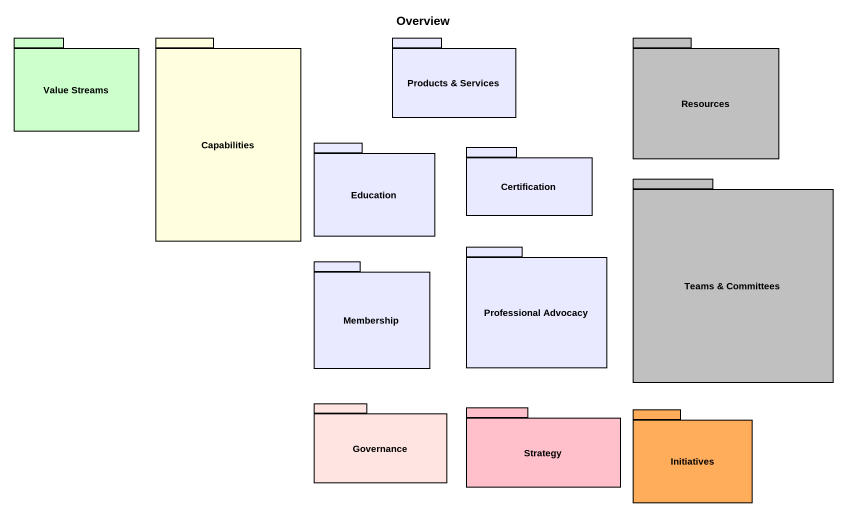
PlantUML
@startuml
title Overview
package "Value Streams" as Value_Streams #CCFFCC {
}
package Capabilities #FFFFE0 {
}
package "Products & Services" as Products_Services #E9E9FF {
}
package Resources #C0C0C0 {
}
package Education #E9E9FF {
}
package Certification #E9E9FF {
}
package "Teams & Committees" as Teams_Committees #C0C0C0 {
}
package Membership #E9E9FF {
}
package "Professional Advocacy" as Professional_Advocacy #E9E9FF {
}
package Governance #FFE4E1 {
}
package Strategy #FFC0CB {
}
package Initiatives #FFAD5B {
}
@enduml
